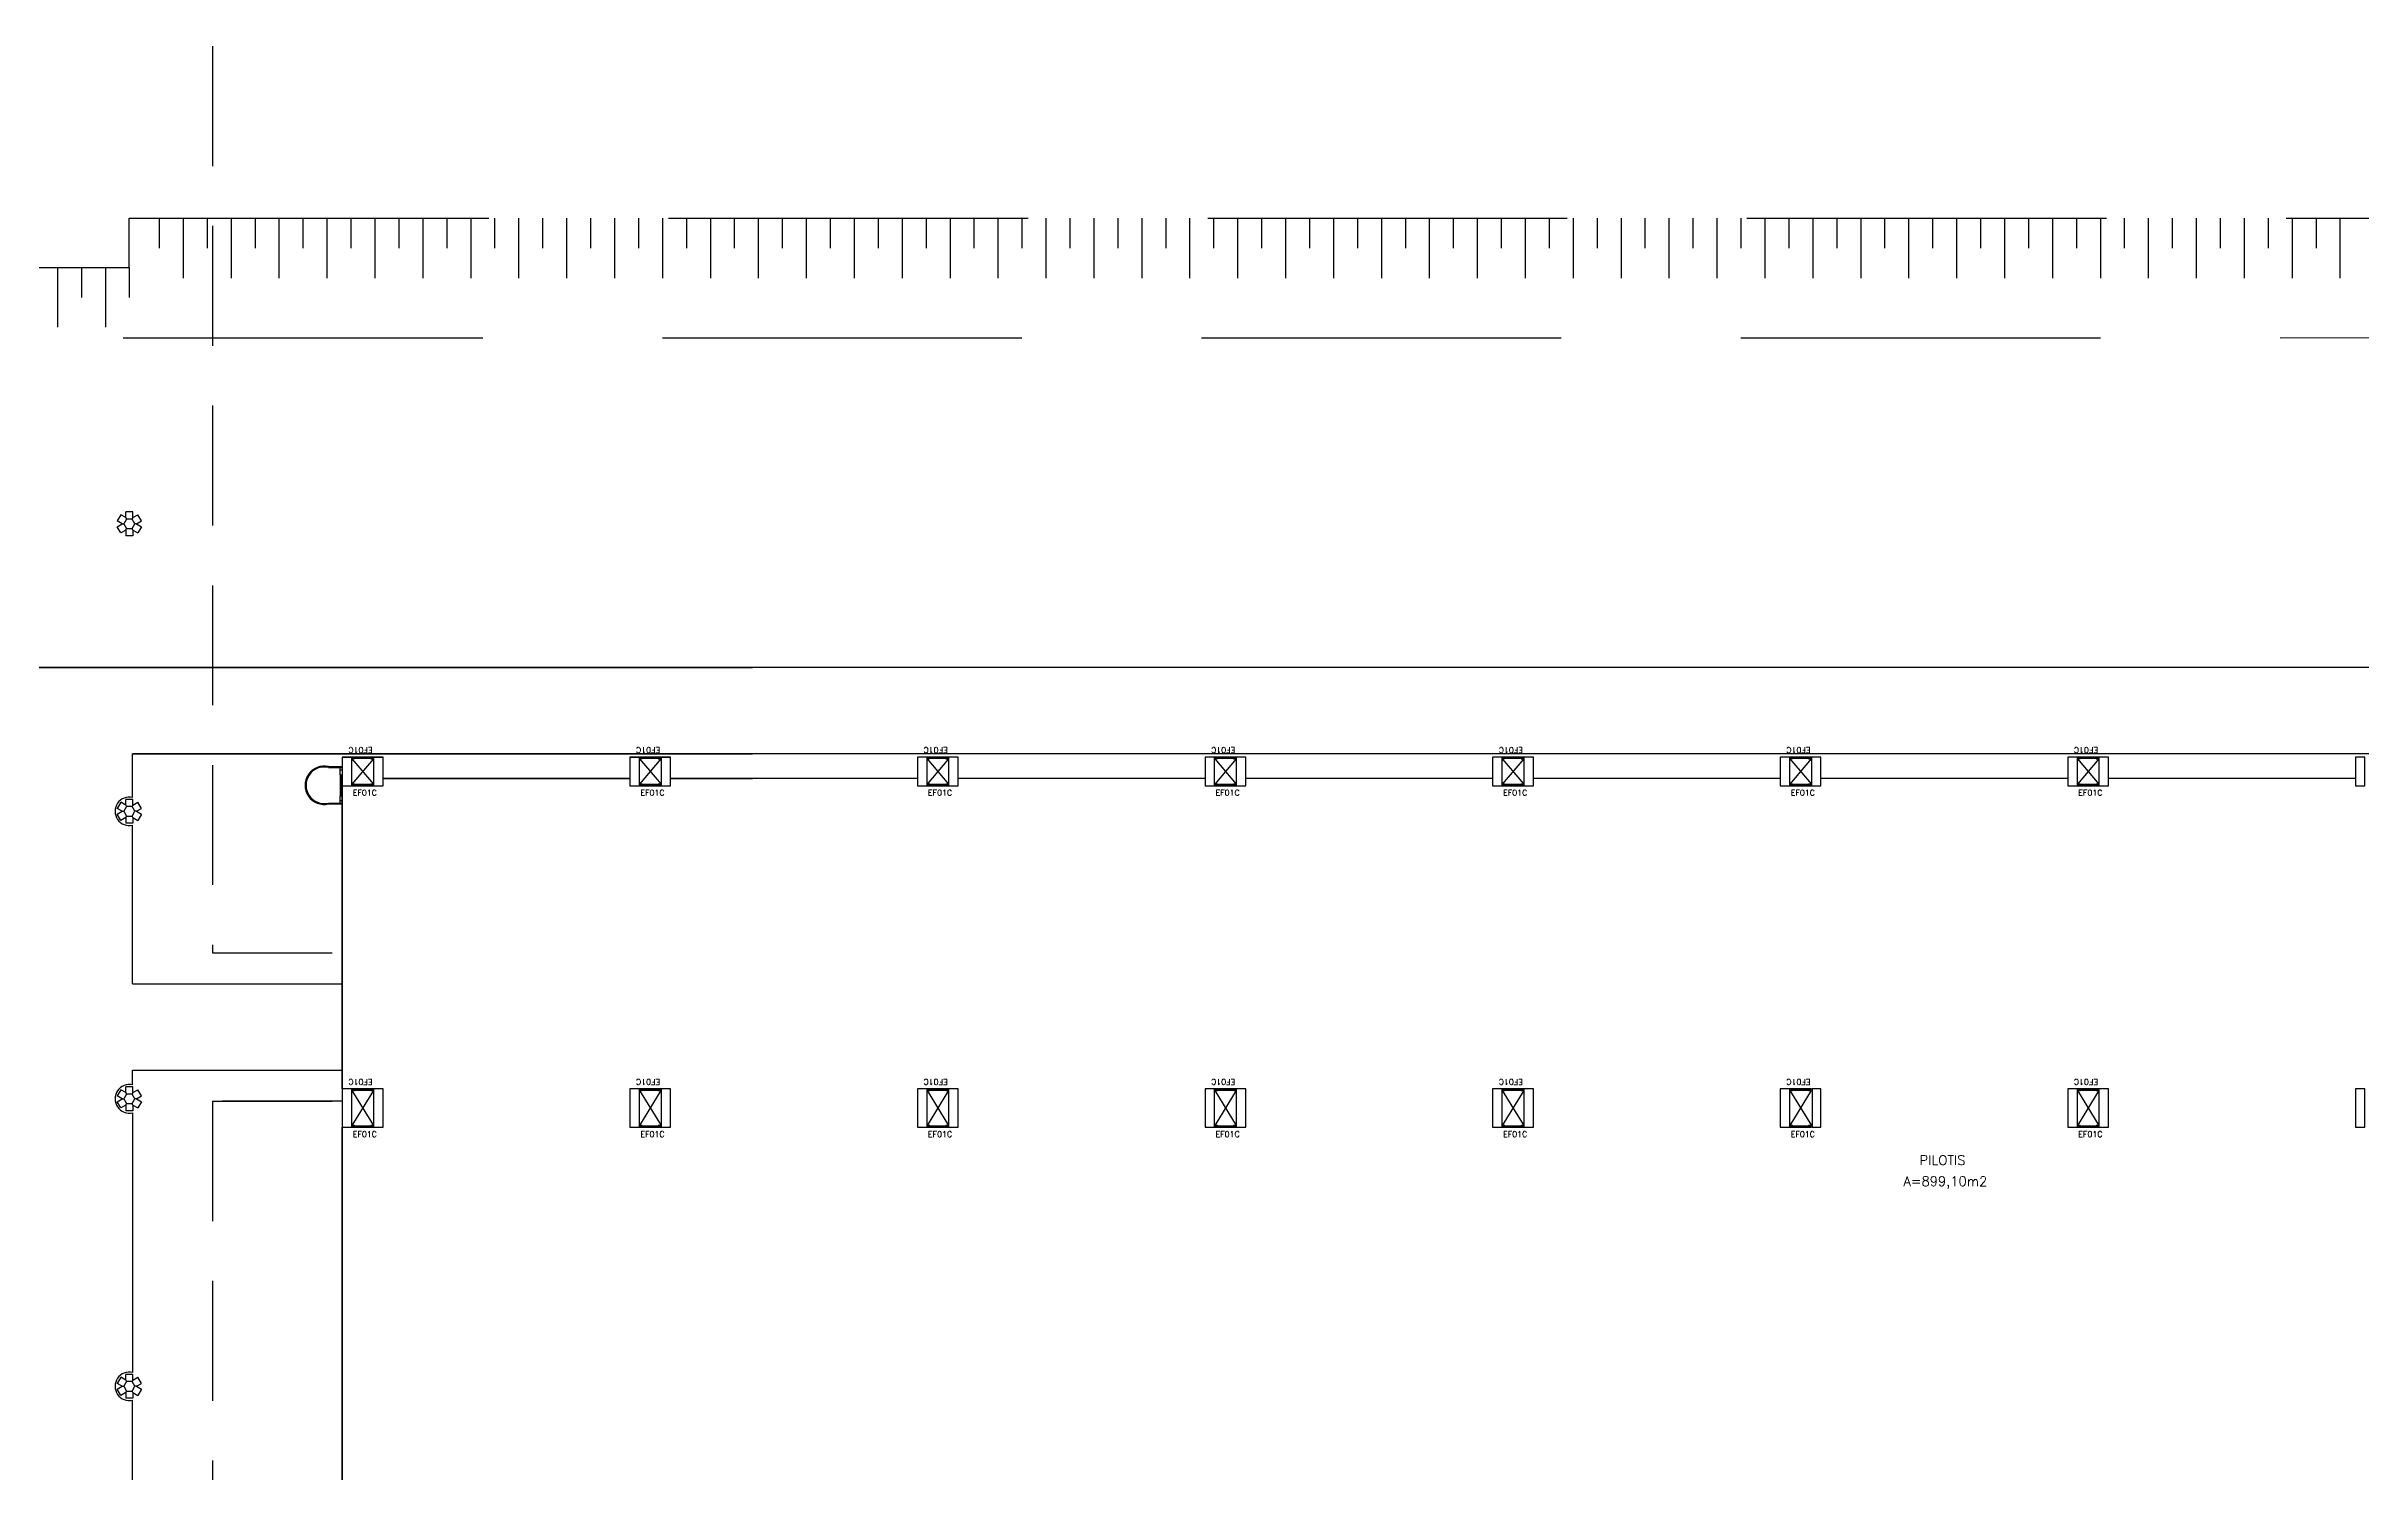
# Model space of a CAD drawing. Header units: millimetres. Extents: x 2046 to 2564, y 885 to 1120.
# Drawn here: x 2283.89 to 2332.19, y 950.97 to 980.73 of the extents above; entities that cross this region are included whole.
import ezdxf

# ---------------------------------------------------------------- set-up
doc = ezdxf.new("R2010")
doc.units = ezdxf.units.MM
doc.header["$LTSCALE"] = 10
doc.linetypes.add('HIDDEN', pattern=[0.375, 0.25, -0.125])
for name, color, linetype in [('AR-ALV', 2, 'Continuous'), ('AR-CALÇADA', 1, 'Continuous'), ('AR-ESQ', 1, 'Continuous'), ('AR-ESTC', 3, 'Continuous'), ('AR-ESTMA-C', 3, 'Continuous'), ('ar-paisagismo', 1, 'Continuous'), ('AR-PISO', 1, 'Continuous'), ('AR-PISO2', 1, 'Continuous'), ('AR-PROJ', 1, 'HIDDEN'), ('AR-SHAFT', 1, 'Continuous'), ('DT-ESQ-PERFIL CADEIRA-C', 2, 'Continuous'), ('DT-ESQ-PERFIL CADEIRA-V', 1, 'Continuous'), ('DT-ESQ-VENEZIANA-C', 1, 'Continuous'), ('DT-ESQ-VENEZIANA-V', 1, 'Continuous'), ('DT-TXTESQ', 2, 'Continuous'), ('DT-TXTMOD', 1, 'Continuous'), ('EQUIPAMENTO', 2, 'Continuous'), ('TEXTO', 2, 'Continuous'), ('Área', 2, 'Continuous')]:
    doc.layers.add(name, color=color, linetype=linetype)
doc.styles.add('S10', font='simplex.shx', dxfattribs={"height": 0.1})
doc.styles.add('S12', font='simplex.shx', dxfattribs={"width": 1.1, "height": 0.12})
doc.styles.add('UNB-100', font='simplex.shx', dxfattribs={"height": 0.2})

# ---------------------------------------------------------------- blocks, each defined once
blk = doc.blocks.new('TALUDE')
at = {"layer": 'AR-PROJ'}
for p, q in [((-74.25, 0), (-74.25, -0.624)), ((-73.75, 0), (-73.75, -1.247)), ((-73.25, 0), (-73.25, -0.624)), ((-72.75, 0), (-72.75, -1.247)), ((-72.25, 0), (-72.25, -0.624)), ((-71.75, 0), (-71.75, -1.247)), ((-71.25, 0), (-71.25, -0.624)), ((-70.75, 0), (-70.75, -1.247)), ((-70.25, 0), (-70.25, -0.624)), ((-69.75, 0), (-69.75, -1.247)), ((-69.25, 0), (-69.25, -0.624)), ((-68.75, 0), (-68.75, -1.247)), ((-68.25, 0), (-68.25, -0.624)), ((-67.75, 0), (-67.75, -1.247)), ((-67.25, 0), (-67.25, -0.624)), ((-66.75, 0), (-66.75, -1.247)), ((-66.25, 0), (-66.25, -0.624)), ((-65.75, 0), (-65.75, -1.247)), ((-65.25, 0), (-65.25, -0.624)), ((-64.75, 0), (-64.75, -1.247)), ((-64.25, 0), (-64.25, -0.624)), ((-63.75, 0), (-63.75, -1.247)), ((-63.25, 0), (-63.25, -0.624)), ((-62.75, 0), (-62.75, -1.247)), ((-62.25, 0), (-62.25, -0.624)), ((-61.75, 0), (-61.75, -1.247)), ((-61.25, 0), (-61.25, -0.624)), ((-60.75, 0), (-60.75, -1.247)), ((-60.25, 0), (-60.25, -0.624)), ((-59.75, 0), (-59.75, -1.247)), ((-59.25, 0), (-59.25, -0.624)), ((-58.75, 0), (-58.75, -1.247)), ((-58.25, 0), (-58.25, -0.624)), ((-57.75, 0), (-57.75, -1.247)), ((-57.25, 0), (-57.25, -0.624)), ((-56.75, 0), (-56.75, -1.247)), ((-56.25, 0), (-56.25, -0.624)), ((-55.75, 0), (-55.75, -1.247)), ((-55.25, 0), (-55.25, -0.624)), ((-54.75, 0), (-54.75, -1.247)), ((-54.25, 0), (-54.25, -0.624)), ((-53.75, 0), (-53.75, -1.247)), ((-53.25, 0), (-53.25, -0.624)), ((-52.75, 0), (-52.75, -1.247)), ((-52.25, 0), (-52.25, -0.624)), ((-51.75, 0), (-51.75, -1.247)), ((-51.25, 0), (-51.25, -0.624)), ((-50.75, 0), (-50.75, -1.247)), ((-50.25, 0), (-50.25, -0.624)), ((-49.75, 0), (-49.75, -1.247)), ((-49.25, 0), (-49.25, -0.624)), ((-48.75, 0), (-48.75, -1.247)), ((-48.25, 0), (-48.25, -0.624)), ((-47.75, 0), (-47.75, -1.247)), ((-47.25, 0), (-47.25, -0.624)), ((-46.75, 0), (-46.75, -1.247)), ((-46.25, 0), (-46.25, -0.624)), ((-45.75, 0), (-45.75, -1.247)), ((-45.25, 0), (-45.25, -0.624)), ((-44.75, 0), (-44.75, -1.247)), ((-44.25, 0), (-44.25, -0.624)), ((-43.75, 0), (-43.75, -1.247)), ((-43.25, 0), (-43.25, -0.624)), ((-42.75, 0), (-42.75, -1.247)), ((-42.25, 0), (-42.25, -0.624)), ((-41.75, 0), (-41.75, -1.247)), ((-41.25, 0), (-41.25, -0.624)), ((-40.75, 0), (-40.75, -1.247)), ((-40.25, 0), (-40.25, -0.624)), ((-39.75, 0), (-39.75, -1.247)), ((-39.25, 0), (-39.25, -0.624)), ((-38.75, 0), (-38.75, -1.247)), ((-38.25, 0), (-38.25, -0.624)), ((-37.75, 0), (-37.75, -1.247)), ((-37.25, 0), (-37.25, -0.624)), ((-36.75, 0), (-36.75, -1.247)), ((-36.25, 0), (-36.25, -0.624)), ((-35.75, 0), (-35.75, -1.247)), ((-35.25, 0), (-35.25, -0.624)), ((-34.75, 0), (-34.75, -1.247)), ((-34.25, 0), (-34.25, -0.624)), ((-33.75, 0), (-33.75, -1.247)), ((-33.25, 0), (-33.25, -0.624)), ((-32.75, 0), (-32.75, -1.247)), ((-32.25, 0), (-32.25, -0.624)), ((-31.75, 0), (-31.75, -1.247)), ((-31.25, 0), (-31.25, -0.624)), ((-30.75, 0), (-30.75, -1.247)), ((-30.25, 0), (-30.25, -0.624)), ((-29.75, 0), (-29.75, -1.247)), ((-29.25, 0), (-29.25, -0.624)), ((-28.75, 0), (-28.75, -1.247)), ((-76.372, -1.026), (-76.372, -2.273)), ((-75.872, -1.026), (-75.872, -1.65)), ((-75.372, -1.026), (-75.372, -2.273)), ((-74.872, -1.026), (-74.872, -1.65))]:
    blk.add_line(p, q, dxfattribs=at)
at = {"layer": 'AR-PROJ', "ltscale": 3}
blk.add_line((0, -2.497), (-153.153, -2.503), dxfattribs=at)
blk.add_lwpolyline([(-78.436, 2.448), (-78.436, -1.026), (-74.872, -1.026), (-74.872, 0), (0, 0)], dxfattribs=at)
blk = doc.blocks.new('pilar15')
at = {"layer": 'AR-ESTMA-C'}
for p, q in [((-0.179, 0.19), (-0.254, 0.06)), ((-0.15, 0), (-0.254, 0.06)), ((-0.254, -0.06), (-0.15, 0)), ((-0.075, 0.13), (-0.179, 0.19)), ((-0.15, 0), (-0.115, 0)), ((0.075, 0.25), (-0.075, 0.25)), ((-0.075, 0.13), (-0.075, 0.25)), ((-0.075, 0.13), (-0.058, 0.1)), ((0.075, 0.13), (0.058, 0.1)), ((0.075, 0.13), (0.075, 0.25)), ((0.075, 0.13), (0.179, 0.19)), ((0.15, 0), (0.115, 0)), ((0.15, 0), (0.254, 0.06)), ((0.15, 0), (0.254, -0.06)), ((0.254, 0.06), (0.179, 0.19)), ((-0.179, -0.19), (-0.254, -0.06)), ((-0.075, -0.13), (-0.179, -0.19)), ((-0.075, -0.13), (-0.058, -0.1)), ((-0.075, -0.13), (-0.075, -0.25)), ((0.075, -0.25), (-0.075, -0.25)), ((0.075, -0.13), (0.058, -0.1)), ((0.075, -0.13), (0.179, -0.19)), ((0.075, -0.13), (0.075, -0.25)), ((0.254, -0.06), (0.179, -0.19))]:
    blk.add_line(p, q, dxfattribs=at)
blk.add_lwpolyline([(0.058, 0.1), (-0.058, 0.1), (-0.115, 0), (-0.058, -0.1), (0.058, -0.1), (0.115, 0)], close=True, dxfattribs=at)
blk = doc.blocks.new('EF01C-P')
at = {"layer": 'DT-ESQ-PERFIL CADEIRA-C', "ltscale": 0.1}
for points in [[(0.01, 0.002), (0.01, 0.003), (0.002, 0.003, 1), (0.002, 0), (0.015, 0, 0.414214), (0.016, 0.002), (0.016, 0.033), (0.043, 0.033)], [(0.043, 0.006), (0.018, 0.006), (0.018, 0.016), (0.016, 0.016), (0.016, 0.006, 0.414214), (0.018, 0.005), (0.043, 0.005), (0.056, 0.005, 1), (0.056, 0.008), (0.043, 0.008), (0.043, 0.02), (0.043, 0.032), (0.056, 0.032, 1), (0.056, 0.035), (0.043, 0.035), (0.016, 0.035, 0.414214), (0.015, 0.033), (0.015, 0.002), (0.002, 0.002)], [(0.041, 0.02), (0.041, 0.032, -0.414214), (0.043, 0.033), (0.056, 0.033)], [(0.041, 0.02), (0.041, 0.008, 0.414214), (0.043, 0.006), (0.056, 0.006)], [(0.407, 0.006), (0.432, 0.006), (0.432, 0.016), (0.433, 0.016), (0.433, 0.006, -0.414214), (0.432, 0.005), (0.407, 0.005), (0.394, 0.005, -1), (0.394, 0.008), (0.407, 0.008), (0.407, 0.02), (0.407, 0.032), (0.394, 0.032, -1), (0.394, 0.035), (0.407, 0.035), (0.433, 0.035, -0.414214), (0.435, 0.033), (0.435, 0.002), (0.448, 0.002)], [(0.409, 0.02), (0.409, 0.032, 0.414214), (0.407, 0.033), (0.394, 0.033)], [(0.409, 0.02), (0.409, 0.008, -0.414214), (0.407, 0.006), (0.394, 0.006)], [(0.44, 0.002), (0.44, 0.003), (0.448, 0.003, -1), (0.448, 0), (0.435, 0, -0.414214), (0.433, 0.002), (0.433, 0.033), (0.407, 0.033)]]:
    blk.add_lwpolyline(points, format="xyb", dxfattribs=at)
at = {"layer": 'DT-ESQ-PERFIL CADEIRA-V', "ltscale": 0.1}
blk.add_line((0.015, 0), (0.435, 0), dxfattribs=at)
at = {"layer": 'DT-ESQ-VENEZIANA-C', "ltscale": 0.1}
for p, q in [((0.043, 0.011), (0.407, 0.011)), ((0.043, 0.009), (0.407, 0.009))]:
    blk.add_line(p, q, dxfattribs=at)
at = {"layer": 'DT-ESQ-VENEZIANA-V', "ltscale": 0.1}
blk.add_line((0.043, 0.031), (0.407, 0.031), dxfattribs=at)
at = {"layer": 'DT-TXTESQ', "ltscale": 0.1, "style": 'S12'}
blk.add_text('EF01C', height=0.12, dxfattribs=at).set_placement((0.019, -0.205))
at = {"layer": 'DT-TXTMOD', "ltscale": 0.1, "style": 'S10', "flags": 3}
blk.add_attdef('EF01C', (0.021, -0.14), '', height=0.1, dxfattribs=at)
blk = doc.blocks.new('escada tipo marinheiro')
at = {"layer": 'EQUIPAMENTO'}
for p, q in [((-0.338, 0.01), (-0.05, 0.01)), ((-0.05, 0.01), (-0.05, -0.16)), ((-0.34, -0.01), (-0.05, -0.01)), ((-0.1, -0.01), (-0.1, -0.16)), ((-0.1, -0.06), (-0.05, -0.06)), ((-0.1, -0.16), (-0.05, -0.16)), ((-0.09, -0.6), (-0.09, -0.16)), ((-0.06, -0.6), (-0.06, -0.16)), ((-0.34, -0.75), (-0.05, -0.75)), ((-0.338, -0.77), (-0.05, -0.77)), ((-0.1, -0.6), (-0.05, -0.6)), ((-0.1, -0.6), (-0.1, -0.75)), ((-0.1, -0.7), (-0.05, -0.7)), ((-0.05, -0.6), (-0.05, -0.77))]:
    blk.add_line(p, q, dxfattribs=at)
for radius, start, end in [(0.4, 77.1777, 282.8223), (0.38, 76.8427, 283.1573)]:
    blk.add_arc((-0.427, -0.38), radius, start, end, dxfattribs=at)

msp = doc.modelspace()

# ---------------------------------------------------------------- linework, layer by layer
at = {"layer": 'AR-ALV'}
for p, q in [((2290.061, 965.902), (2290.061, 949.252)), ((2290.061, 965.902), (2290.911, 965.902)), ((2290.061, 965.902), (2290.061, 949.252)), ((2290.911, 965.902), (2290.061, 965.902)), ((2290.061, 965.902), (2290.061, 949.252)), ((2290.911, 965.452), (2290.911, 965.902)), ((2290.911, 965.452), (2290.911, 965.902)), ((2290.911, 965.452), (2290.911, 965.902)), ((2296.061, 965.902), (2296.061, 965.452)), ((2296.061, 965.902), (2296.911, 965.902)), ((2296.061, 965.902), (2296.061, 965.452)), ((2296.911, 965.902), (2296.061, 965.902)), ((2296.061, 965.902), (2296.061, 965.452)), ((2296.911, 965.452), (2296.911, 965.902)), ((2296.911, 965.452), (2296.911, 965.902)), ((2296.911, 965.452), (2296.911, 965.902)), ((2290.911, 965.452), (2296.061, 965.452)), ((2296.061, 965.452), (2290.911, 965.452)), ((2296.911, 965.452), (2298.616, 965.452)), ((2298.616, 965.452), (2296.911, 965.452))]:
    msp.add_line(p, q, dxfattribs=at)
at = {"layer": 'AR-CALÇADA'}
for p, q in [((2280.931, 967.777), (2358.29, 967.777)), ((2285.686, 965.977), (2356.911, 965.977))]:
    msp.add_line(p, q, dxfattribs=at)
at = {"layer": 'AR-ESTC'}
for points in [[(2290.061, 965.302), (2290.261, 965.302), (2290.261, 965.902), (2290.061, 965.902)], [(2290.711, 965.302), (2290.911, 965.302), (2290.911, 965.902), (2290.711, 965.902)], [(2296.061, 965.302), (2296.261, 965.302), (2296.261, 965.902), (2296.061, 965.902)], [(2296.711, 965.302), (2296.911, 965.302), (2296.911, 965.902), (2296.711, 965.902)], [(2302.061, 965.302), (2302.261, 965.302), (2302.261, 965.902), (2302.061, 965.902)], [(2302.711, 965.302), (2302.911, 965.302), (2302.911, 965.902), (2302.711, 965.902)], [(2308.061, 965.302), (2308.261, 965.302), (2308.261, 965.902), (2308.061, 965.902)], [(2308.711, 965.302), (2308.911, 965.302), (2308.911, 965.902), (2308.711, 965.902)], [(2314.061, 965.302), (2314.261, 965.302), (2314.261, 965.902), (2314.061, 965.902)], [(2314.711, 965.302), (2314.911, 965.302), (2314.911, 965.902), (2314.711, 965.902)], [(2320.061, 965.302), (2320.261, 965.302), (2320.261, 965.902), (2320.061, 965.902)], [(2320.711, 965.302), (2320.911, 965.302), (2320.911, 965.902), (2320.711, 965.902)], [(2326.061, 965.302), (2326.261, 965.302), (2326.261, 965.902), (2326.061, 965.902)], [(2326.711, 965.302), (2326.911, 965.302), (2326.911, 965.902), (2326.711, 965.902)], [(2332.061, 965.302), (2332.261, 965.302), (2332.261, 965.902), (2332.061, 965.902)], [(2290.061, 958.177), (2290.261, 958.177), (2290.261, 958.977), (2290.061, 958.977)], [(2290.711, 958.177), (2290.911, 958.177), (2290.911, 958.977), (2290.711, 958.977)], [(2296.061, 958.177), (2296.261, 958.177), (2296.261, 958.977), (2296.061, 958.977)], [(2296.711, 958.177), (2296.911, 958.177), (2296.911, 958.977), (2296.711, 958.977)], [(2302.061, 958.177), (2302.261, 958.177), (2302.261, 958.977), (2302.061, 958.977)], [(2302.711, 958.177), (2302.911, 958.177), (2302.911, 958.977), (2302.711, 958.977)], [(2308.061, 958.177), (2308.261, 958.177), (2308.261, 958.977), (2308.061, 958.977)], [(2308.711, 958.177), (2308.911, 958.177), (2308.911, 958.977), (2308.711, 958.977)], [(2314.061, 958.177), (2314.261, 958.177), (2314.261, 958.977), (2314.061, 958.977)], [(2314.711, 958.177), (2314.911, 958.177), (2314.911, 958.977), (2314.711, 958.977)], [(2320.061, 958.177), (2320.261, 958.177), (2320.261, 958.977), (2320.061, 958.977)], [(2320.726, 958.177), (2320.911, 958.177), (2320.911, 958.977), (2320.726, 958.977)], [(2326.061, 958.177), (2326.261, 958.177), (2326.261, 958.977), (2326.061, 958.977)], [(2326.711, 958.177), (2326.911, 958.177), (2326.911, 958.977), (2326.711, 958.977)], [(2332.061, 958.177), (2332.261, 958.177), (2332.261, 958.977), (2332.061, 958.977)]]:
    msp.add_lwpolyline(points, close=True, dxfattribs=at)
at = {"layer": 'ar-paisagismo'}
for p, q in [((2280.981, 967.769), (2298.616, 967.769)), ((2280.981, 967.769), (2298.616, 967.769)), ((2285.686, 965.969), (2298.616, 965.969)), ((2285.686, 965.969), (2298.616, 965.969))]:
    msp.add_line(p, q, dxfattribs=at)
at = {"layer": 'AR-PISO'}
for p, q in [((2285.686, 965.06), (2285.686, 965.969)), ((2285.686, 965.06), (2285.686, 965.969)), ((2285.686, 965.06), (2285.686, 965.969)), ((2285.668, 964.569), (2285.668, 964.569)), ((2285.668, 964.569), (2285.668, 964.569)), ((2285.668, 964.569), (2285.668, 964.569)), ((2285.686, 961.169), (2285.686, 964.479)), ((2285.686, 961.169), (2285.686, 964.479)), ((2285.686, 961.169), (2285.686, 964.479)), ((2285.686, 961.169), (2290.061, 961.169)), ((2285.686, 961.169), (2290.061, 961.169)), ((2285.686, 959.06), (2285.686, 959.369)), ((2285.686, 959.06), (2285.686, 959.369)), ((2285.686, 959.369), (2290.061, 959.369)), ((2285.686, 959.06), (2285.686, 959.369)), ((2285.686, 959.369), (2290.061, 959.369)), ((2285.686, 958.479), (2285.686, 953.06)), ((2285.686, 958.479), (2285.686, 953.06)), ((2285.686, 958.479), (2285.686, 953.06)), ((2285.686, 949.186), (2285.686, 952.479)), ((2285.686, 949.186), (2285.686, 952.479)), ((2285.686, 949.186), (2285.686, 952.479))]:
    msp.add_line(p, q, dxfattribs=at)
for centre, end in [((2285.618, 964.769), 283.1713), ((2285.618, 964.769), 283.1713), ((2285.618, 964.769), 283.1713), ((2285.618, 958.769), 283.1713), ((2285.618, 958.769), 283.1713), ((2285.618, 958.769), 283.1713), ((2285.618, 952.769), 283.1743), ((2285.618, 952.769), 283.1743), ((2285.618, 952.769), 283.1743)]:
    msp.add_arc(centre, 0.298, 76.8287, end, dxfattribs=at)
at = {"layer": 'AR-PISO2'}
for p, q in [((2290.061, 958.977), (2290.061, 965.302)), ((2296.061, 965.452), (2290.911, 965.452)), ((2302.061, 965.452), (2296.911, 965.452)), ((2308.061, 965.452), (2302.911, 965.452)), ((2314.061, 965.452), (2308.911, 965.452)), ((2320.061, 965.452), (2314.911, 965.452)), ((2326.061, 965.452), (2320.911, 965.452)), ((2332.061, 965.452), (2326.911, 965.452)), ((2290.061, 949.852), (2290.061, 958.177))]:
    msp.add_line(p, q, dxfattribs=at)
at = {"layer": 'AR-PROJ'}
for p, q in [((2287.35, 980.735), (2287.35, 961.819)), ((2287.35, 980.735), (2287.35, 961.819)), ((2287.35, 980.735), (2287.35, 961.819)), ((2287.35, 961.819), (2290.061, 961.819)), ((2287.35, 961.819), (2290.061, 961.819)), ((2287.35, 958.719), (2287.35, 949.786)), ((2287.35, 958.719), (2290.061, 958.719)), ((2287.35, 958.719), (2287.35, 949.786)), ((2290.061, 958.719), (2287.35, 958.719)), ((2287.35, 958.719), (2287.35, 949.786))]:
    msp.add_line(p, q, dxfattribs=at)
at = {"layer": 'AR-SHAFT'}
for p, q in [((2290.709, 965.867), (2290.262, 965.337)), ((2290.262, 965.867), (2290.711, 965.336)), ((2296.709, 965.867), (2296.262, 965.337)), ((2296.262, 965.867), (2296.711, 965.336)), ((2302.709, 965.867), (2302.262, 965.337)), ((2302.262, 965.867), (2302.711, 965.336)), ((2308.709, 965.867), (2308.262, 965.337)), ((2308.262, 965.867), (2308.711, 965.336)), ((2314.709, 965.867), (2314.262, 965.337)), ((2314.262, 965.867), (2314.711, 965.336)), ((2320.709, 965.867), (2320.262, 965.337)), ((2320.262, 965.867), (2320.711, 965.336)), ((2326.709, 965.867), (2326.262, 965.337)), ((2326.262, 965.867), (2326.711, 965.336)), ((2290.709, 958.942), (2290.262, 958.212)), ((2290.262, 958.942), (2290.711, 958.211)), ((2296.709, 958.942), (2296.262, 958.212)), ((2296.262, 958.942), (2296.711, 958.211)), ((2302.709, 958.942), (2302.262, 958.212)), ((2302.262, 958.942), (2302.711, 958.211)), ((2308.709, 958.942), (2308.262, 958.212)), ((2308.262, 958.942), (2308.711, 958.211)), ((2314.709, 958.942), (2314.262, 958.212)), ((2314.262, 958.942), (2314.711, 958.211)), ((2320.709, 958.942), (2320.262, 958.212)), ((2320.262, 958.942), (2320.711, 958.211)), ((2326.709, 958.942), (2326.262, 958.212)), ((2326.262, 958.942), (2326.711, 958.211))]:
    msp.add_line(p, q, dxfattribs=at)

# ---------------------------------------------------------------- block references
at = {"layer": 'AR-ESQ', "rotation": 180}
for p in [(2290.711, 965.902), (2296.711, 965.902), (2302.711, 965.902), (2308.711, 965.902), (2314.711, 965.902), (2320.711, 965.902), (2326.711, 965.902), (2290.711, 958.977), (2296.711, 958.977), (2302.711, 958.977), (2308.711, 958.977), (2314.711, 958.977), (2320.711, 958.977), (2326.711, 958.977)]:
    msp.add_blockref('EF01C-P', p, dxfattribs=at)
at = {"layer": 'AR-ESQ'}
for p in [(2290.261, 965.302), (2296.261, 965.302), (2302.261, 965.302), (2308.261, 965.302), (2314.261, 965.302), (2320.261, 965.302), (2326.261, 965.302), (2290.261, 958.177), (2296.261, 958.177), (2302.261, 958.177), (2308.261, 958.177), (2314.261, 958.177), (2320.261, 958.177), (2326.261, 958.177)]:
    msp.add_blockref('EF01C-P', p, dxfattribs=at)
at = {"layer": 'AR-ESTMA-C', "ltscale": 0.25}
for p in [(2285.618, 970.769), (2285.618, 970.769), (2285.618, 970.769), (2285.618, 964.769), (2285.618, 964.769), (2285.618, 964.769), (2285.618, 958.769), (2285.618, 958.769), (2285.618, 958.769), (2285.618, 952.769), (2285.618, 952.769), (2285.618, 952.769)]:
    msp.add_blockref('pilar15', p, dxfattribs=at)
at = {"layer": 'AR-PROJ'}
msp.add_blockref('TALUDE', (2360.49, 977.145), dxfattribs=at)
at = {"layer": 'EQUIPAMENTO'}
msp.add_blockref('escada tipo marinheiro', (2290.111, 965.692), dxfattribs=at)

# ---------------------------------------------------------------- texts
at = {"layer": 'TEXTO', "style": 'UNB-100'}
msp.add_text('PILOTIS', height=0.2, dxfattribs=at).set_placement((2322.966, 957.389))
at = {"layer": 'Área', "style": 'UNB-100'}
msp.add_text('A=899,10m2', height=0.2, dxfattribs=at).set_placement((2322.632, 956.949))

doc.saveas('drawing.dxf')
